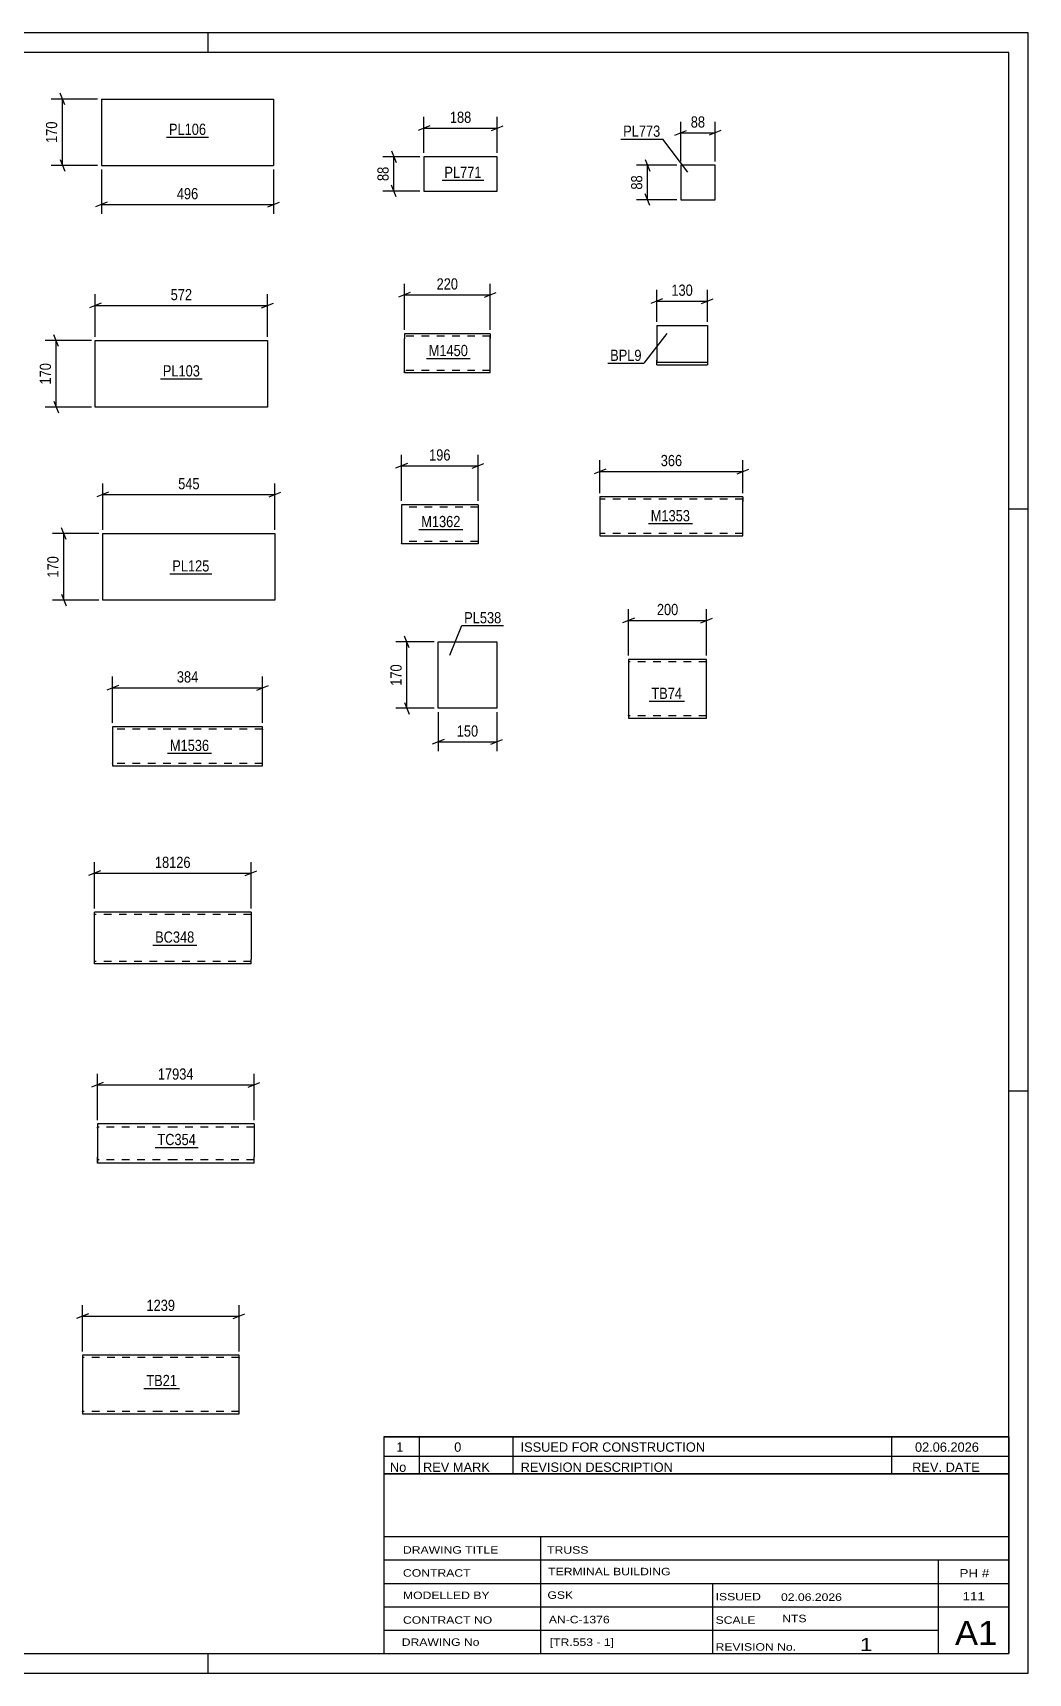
# Model space of a CAD drawing. Header units: millimetres. Extents: x 0 to 594, y 0 to 420.
# Drawn here: x 339.1 to 594, y 0 to 420 of the extents above; entities that cross this region are included whole.
import ezdxf

# ---------------------------------------------------------------- set-up
doc = ezdxf.new("R2010")
doc.units = ezdxf.units.MM
doc.linetypes.add('DXK_LINE_DOT2', pattern=[3.9198, 1.9599, -1.9599])
doc.styles.add('Arial Narrow', font='ARIALN.TTF', dxfattribs={"height": 0.2})

# ---------------------------------------------------------------- blocks, each defined once
blk = doc.blocks.new('Unknown-570386143-1134')
at = {"color": 5, "linetype": 'Continuous'}
for p, q in [((594, 420), (0, 420)), ((384, 415), (384, 420)), ((594, 0), (594, 420)), ((589, 415), (5, 415)), ((589, 5), (589, 415)), ((594, 298), (589, 298)), ((594, 149), (589, 149)), ((5, 5), (589, 5)), ((384, 0), (384, 5)), ((0, 0), (594, 0))]:
    blk.add_line(p, q, dxfattribs=at)
blk = doc.blocks.new('Part-570386143-1312 - 1296')
at = {"color": 2, "linetype": 'Continuous'}
for p, q in [((505, 386.07), (505, 377.27)), ((513.8, 386.07), (505, 386.07)), ((513.8, 377.27), (513.8, 386.07)), ((505, 377.27), (513.8, 377.27))]:
    blk.add_line(p, q, dxfattribs=at)
blk = doc.blocks.new('Part-570386143-1485 - 1469')
at = {"color": 2, "linetype": 'Continuous'}
for p, q in [((439.23, 388.28), (439.23, 379.48)), ((458.03, 388.28), (439.23, 388.28)), ((458.03, 379.48), (458.03, 388.28)), ((439.23, 379.48), (458.03, 379.48))]:
    blk.add_line(p, q, dxfattribs=at)
blk = doc.blocks.new('Part-570386143-1560 - 1544')
at = {"color": 2, "linetype": 'Continuous'}
for p, q in [((434.23, 342.92), (434.23, 341.72)), ((456.24, 342.92), (434.23, 342.92)), ((434.23, 333.66), (434.23, 341.72)), ((456.24, 342.92), (456.24, 342.83)), ((456.24, 342.83), (456.24, 341.72)), ((456.24, 332.92), (456.24, 341.72)), ((434.23, 333.01), (434.23, 333.66)), ((434.23, 332.92), (434.23, 333.01)), ((456.24, 332.92), (434.23, 332.92))]:
    blk.add_line(p, q, dxfattribs=at)
at = {"color": 7, "linetype": 'DXK_LINE_DOT2'}
for p, q in [((456.24, 342.32), (434.23, 342.32)), ((456.24, 342.92), (456.24, 342.92)), ((456.24, 341.72), (456.24, 342.57)), ((434.23, 333.66), (434.23, 333.28)), ((434.23, 333.52), (434.23, 333.57)), ((456.24, 333.52), (434.23, 333.52)), ((434.23, 332.92), (434.23, 332.92)), ((456.24, 333.52), (456.24, 333.57))]:
    blk.add_line(p, q, dxfattribs=at)
blk = doc.blocks.new('Part-570386143-1361 - 1345')
at = {"color": 2, "linetype": 'Continuous'}
for p, q in [((397.91, 242.31), (359.51, 242.31)), ((359.51, 242.31), (359.51, 232.4)), ((397.91, 233.51), (397.91, 242.31)), ((359.51, 232.4), (359.51, 232.31)), ((359.51, 232.31), (397.91, 232.31)), ((397.91, 232.31), (397.91, 233.51))]:
    blk.add_line(p, q, dxfattribs=at)
at = {"color": 7, "linetype": 'DXK_LINE_DOT2'}
for p, q in [((397.91, 241.71), (359.51, 241.71)), ((397.91, 241.71), (397.91, 241.67)), ((397.91, 241.67), (397.91, 241.71)), ((397.91, 241.57), (397.91, 241.67)), ((397.91, 241.67), (397.91, 241.57)), ((359.51, 232.91), (359.51, 232.96)), ((397.91, 232.91), (359.51, 232.91)), ((397.91, 232.96), (397.91, 233.28)), ((397.91, 232.91), (397.91, 232.96))]:
    blk.add_line(p, q, dxfattribs=at)
blk = doc.blocks.new('Part-570386143-1453 - 1437')
at = {"color": 2, "linetype": 'Continuous'}
for p, q in [((498.86, 345.03), (498.86, 335.63)), ((498.86, 345.03), (511.86, 345.03)), ((511.86, 345.03), (511.86, 344.99)), ((511.86, 344.99), (511.86, 335.63)), ((498.86, 335.63), (511.86, 335.63)), ((498.86, 335.08), (498.86, 335.63)), ((498.86, 335.08), (498.86, 335.03)), ((498.86, 335.03), (511.86, 335.03)), ((511.86, 335.63), (511.86, 335.59)), ((511.86, 335.59), (511.86, 335.08)), ((511.86, 335.03), (511.86, 335.08))]:
    blk.add_line(p, q, dxfattribs=at)
at = {"color": 7, "linetype": 'DXK_LINE_DOT2'}
for p, q in [((498.86, 335.03), (498.86, 336.16)), ((511.86, 335.63), (511.86, 335.03))]:
    blk.add_line(p, q, dxfattribs=at)
blk = doc.blocks.new('Part-570386143-2987 - 2971')
at = {"color": 2, "linetype": 'Continuous'}
for p, q in [((371.8, 81.4), (351.8, 81.4)), ((351.8, 81.4), (351.8, 66.49)), ((391.9, 81.4), (371.9, 81.4)), ((391.9, 67.6), (391.9, 81.4)), ((391.9, 66.4), (391.9, 67.6)), ((351.8, 66.49), (351.8, 66.4)), ((351.8, 66.4), (371.8, 66.4)), ((371.9, 66.4), (391.9, 66.4))]:
    blk.add_line(p, q, dxfattribs=at)
at = {"color": 7, "linetype": 'DXK_LINE_DOT2'}
for p, q in [((371.8, 80.8), (351.8, 80.8)), ((391.9, 80.8), (371.9, 80.8)), ((391.9, 80.8), (391.9, 80.76)), ((391.9, 80.76), (391.9, 80.8)), ((391.9, 80.66), (391.9, 80.76)), ((391.9, 80.76), (391.9, 80.66)), ((391.9, 67.05), (391.9, 67.37)), ((351.8, 67), (351.8, 67.05)), ((371.8, 67), (351.8, 67)), ((391.9, 67), (371.9, 67)), ((391.9, 67), (391.9, 67.05))]:
    blk.add_line(p, q, dxfattribs=at)
blk = doc.blocks.new('Part-570386143-2952 - 2936')
at = {"color": 2, "linetype": 'Continuous'}
for p, q in [((355.63, 140.62), (355.63, 140.62)), ((375.63, 140.62), (355.63, 140.62)), ((355.63, 140.62), (355.63, 139.02)), ((355.63, 139.02), (355.63, 132.22)), ((395.73, 140.62), (375.73, 140.62)), ((395.73, 140.62), (395.73, 132.22)), ((355.63, 131.09), (355.63, 132.22)), ((355.63, 130.62), (355.63, 131.09)), ((355.63, 130.62), (355.63, 130.62)), ((375.63, 130.62), (355.63, 130.62)), ((395.73, 130.62), (375.73, 130.62)), ((395.73, 130.62), (395.73, 132.22))]:
    blk.add_line(p, q, dxfattribs=at)
at = {"color": 7, "linetype": 'DXK_LINE_DOT2'}
for p, q in [((355.63, 140.62), (355.63, 130.62)), ((355.63, 140.62), (355.63, 140.62)), ((375.63, 139.82), (355.63, 139.82)), ((355.63, 139.76), (355.63, 139.82)), ((355.63, 139.58), (355.63, 139.63)), ((395.73, 139.82), (375.73, 139.82)), ((355.63, 131.61), (355.63, 132.22)), ((375.63, 131.42), (355.63, 131.42)), ((355.63, 130.62), (355.63, 130.62)), ((395.73, 131.42), (375.73, 131.42)), ((395.73, 131.48), (395.73, 131.91)), ((395.73, 131.42), (395.73, 131.48))]:
    blk.add_line(p, q, dxfattribs=at)
blk = doc.blocks.new('Part-570386143-2919 - 2901')
at = {"color": 2, "linetype": 'Continuous'}
for p, q in [((374.87, 194.83), (354.87, 194.83)), ((354.87, 181.72), (354.87, 194.83)), ((394.97, 194.83), (374.97, 194.83)), ((394.97, 194.83), (394.97, 182.83)), ((354.87, 181.63), (354.87, 181.72)), ((374.87, 181.63), (354.87, 181.63)), ((394.97, 181.63), (374.97, 181.63)), ((394.97, 181.63), (394.97, 182.83))]:
    blk.add_line(p, q, dxfattribs=at)
at = {"color": 7, "linetype": 'DXK_LINE_DOT2'}
for p, q in [((374.87, 194.23), (354.87, 194.23)), ((394.97, 194.23), (374.97, 194.23)), ((394.97, 194.23), (394.97, 194.18)), ((394.97, 194.18), (394.97, 194.23)), ((394.97, 194.09), (394.97, 194.18)), ((394.97, 194.18), (394.97, 194.09)), ((354.87, 182.23), (354.87, 182.27)), ((374.87, 182.23), (354.87, 182.23)), ((394.97, 182.23), (374.97, 182.23)), ((394.97, 182.27), (394.97, 182.6)), ((394.97, 182.23), (394.97, 182.27))]:
    blk.add_line(p, q, dxfattribs=at)
blk = doc.blocks.new('Part-570386143-2421 - 2405')
at = {"color": 2, "linetype": 'Continuous'}
for p, q in [((355.08, 324.19), (355.08, 341.19)), ((355.08, 341.19), (377.08, 341.19)), ((377.18, 341.19), (399.18, 341.19)), ((399.18, 341.19), (399.18, 324.19)), ((377.08, 324.19), (355.08, 324.19)), ((399.18, 324.19), (377.18, 324.19))]:
    blk.add_line(p, q, dxfattribs=at)
blk = doc.blocks.new('Part-570386143-2377 - 2361')
at = {"color": 2, "linetype": 'Continuous'}
for p, q in [((356.66, 403.04), (356.66, 386.04)), ((356.66, 403.04), (378.66, 403.04)), ((378.76, 403.04), (400.76, 403.04)), ((400.76, 403.04), (400.76, 386.04)), ((356.66, 386.04), (378.66, 386.04)), ((378.76, 386.04), (400.76, 386.04))]:
    blk.add_line(p, q, dxfattribs=at)
blk = doc.blocks.new('Part-570386143-2059 - 2043')
at = {"color": 2, "linetype": 'Continuous'}
for p, q in [((357, 274.77), (357, 291.77)), ((357, 291.77), (379, 291.77)), ((379.1, 291.77), (401.1, 291.77)), ((401.1, 291.77), (401.1, 274.77)), ((379, 274.77), (357, 274.77)), ((401.1, 274.77), (379.1, 274.77))]:
    blk.add_line(p, q, dxfattribs=at)
blk = doc.blocks.new('Part-570386143-2027 - 2010')
at = {"color": 2, "linetype": 'Continuous'}
for p, q in [((511.64, 259.56), (491.64, 259.56)), ((491.64, 259.56), (491.64, 244.65)), ((511.64, 245.76), (511.64, 259.56)), ((491.64, 244.65), (491.64, 244.56)), ((491.64, 244.56), (511.64, 244.56)), ((511.64, 244.56), (511.64, 245.76))]:
    blk.add_line(p, q, dxfattribs=at)
at = {"color": 7, "linetype": 'DXK_LINE_DOT2'}
for p, q in [((511.64, 258.96), (491.64, 258.96)), ((511.64, 258.91), (511.64, 258.82)), ((491.64, 245.16), (491.64, 245.2)), ((511.64, 245.16), (491.64, 245.16)), ((511.64, 245.2), (511.64, 245.53)), ((511.64, 245.16), (511.64, 245.2))]:
    blk.add_line(p, q, dxfattribs=at)
blk = doc.blocks.new('Part-570386143-1983 - 1967')
at = {"color": 2, "linetype": 'Continuous'}
for p, q in [((442.89, 247.06), (442.89, 264.06)), ((442.89, 264.06), (457.89, 264.06)), ((457.89, 264.06), (457.89, 247.06)), ((457.89, 247.06), (442.89, 247.06))]:
    blk.add_line(p, q, dxfattribs=at)
blk = doc.blocks.new('Part-570386143-1826 - 1810')
at = {"color": 2, "linetype": 'Continuous'}
for p, q in [((520.94, 301.17), (484.33, 301.17)), ((484.33, 301.17), (484.33, 291.26)), ((520.94, 301.17), (520.94, 301.07)), ((520.94, 301.07), (520.94, 299.97)), ((520.94, 292.37), (520.94, 299.97)), ((484.33, 291.26), (484.33, 291.17)), ((484.33, 291.17), (520.94, 291.17)), ((520.94, 291.17), (520.94, 292.37))]:
    blk.add_line(p, q, dxfattribs=at)
at = {"color": 7, "linetype": 'DXK_LINE_DOT2'}
for p, q in [((520.94, 300.57), (484.33, 300.57)), ((520.94, 299.97), (520.94, 300.81)), ((484.33, 291.77), (484.33, 291.81)), ((520.94, 291.77), (484.33, 291.77)), ((520.94, 291.81), (520.94, 292.14)), ((520.94, 291.77), (520.94, 291.81))]:
    blk.add_line(p, q, dxfattribs=at)
blk = doc.blocks.new('Part-570386143-1592 - 1576')
at = {"color": 2, "linetype": 'Continuous'}
for p, q in [((453.12, 299.13), (433.5, 299.13)), ((433.5, 299.13), (433.5, 289.22)), ((453.12, 299.13), (453.12, 289.13)), ((433.5, 289.13), (433.5, 289.22)), ((453.12, 289.13), (433.5, 289.13))]:
    blk.add_line(p, q, dxfattribs=at)
at = {"color": 7, "linetype": 'DXK_LINE_DOT2'}
for p, q in [((453.12, 298.53), (433.5, 298.53)), ((433.5, 289.73), (433.5, 289.77)), ((453.12, 289.73), (433.5, 289.73)), ((453.12, 289.73), (453.12, 289.77))]:
    blk.add_line(p, q, dxfattribs=at)
blk = doc.blocks.new('StraightDimension-570386143-1330 - 1296')
at = {"color": 7, "linetype": 'Continuous'}
for p, q in [((503.5, 393.79), (506.5, 394.99)), ((505, 387.07), (505, 397.24)), ((515.3, 394.99), (512.3, 393.79)), ((513.8, 387.07), (513.8, 397.24)), ((505, 394.39), (513.8, 394.39))]:
    blk.add_line(p, q, dxfattribs=at)
at = {"color": 0}
blk.add_wipeout([(511.83, 395.14), (511.83, 399.34), (506.98, 399.34), (506.98, 395.14)], dxfattribs=at)
at = {"color": 3, "style": 'Arial Narrow'}
blk.add_text('88', height=2.863, dxfattribs=at).set_placement((507.58, 395.74))
blk = doc.blocks.new('StraightDimension-570386143-1314 - 1296')
at = {"color": 7, "linetype": 'Continuous'}
for p, q in [((495.92, 387.57), (497.12, 384.57)), ((504, 386.07), (493.67, 386.07)), ((496.52, 377.27), (496.52, 386.07)), ((497.12, 375.77), (495.92, 378.77)), ((504, 377.27), (493.67, 377.27))]:
    blk.add_line(p, q, dxfattribs=at)
at = {"color": 0}
blk.add_wipeout([(495.77, 384.1), (491.57, 384.1), (491.57, 379.25), (495.77, 379.25)], dxfattribs=at)
at = {"color": 3, "style": 'Arial Narrow'}
blk.add_text('88', height=2.863, rotation=90.0002, dxfattribs=at).set_placement((495.17, 379.85))
blk = doc.blocks.new('StraightDimension-570386143-1487 - 1469')
at = {"color": 7, "linetype": 'Continuous'}
for p, q in [((440.73, 396.2), (437.73, 395)), ((439.23, 389.28), (439.23, 398.45)), ((439.23, 395.6), (458.03, 395.6)), ((456.53, 395), (459.53, 396.2)), ((458.03, 389.28), (458.03, 398.45))]:
    blk.add_line(p, q, dxfattribs=at)
at = {"color": 0}
blk.add_wipeout([(451.97, 396.35), (451.97, 400.55), (445.29, 400.55), (445.29, 396.35)], dxfattribs=at)
at = {"color": 3, "style": 'Arial Narrow'}
blk.add_text('188', height=2.863, dxfattribs=at).set_placement((445.89, 396.95))
blk = doc.blocks.new('StraightDimension-570386143-1498 - 1469')
at = {"color": 7, "linetype": 'Continuous'}
for p, q in [((438.23, 388.28), (428.7, 388.28)), ((430.95, 389.78), (432.15, 386.78)), ((431.55, 379.48), (431.55, 388.28)), ((438.23, 379.48), (428.7, 379.48)), ((432.15, 377.98), (430.95, 380.98))]:
    blk.add_line(p, q, dxfattribs=at)
at = {"color": 0}
blk.add_wipeout([(430.8, 386.3), (426.6, 386.3), (426.6, 381.45), (430.8, 381.45)], dxfattribs=at)
at = {"color": 3, "style": 'Arial Narrow'}
blk.add_text('88', height=2.863, rotation=90.0002, dxfattribs=at).set_placement((430.2, 382.05))
blk = doc.blocks.new('StraightDimension-570386143-1562 - 1544')
at = {"color": 7, "linetype": 'Continuous'}
for p, q in [((435.73, 353.52), (432.73, 352.32)), ((434.23, 343.92), (434.23, 355.77)), ((434.23, 352.92), (456.24, 352.92)), ((454.74, 352.32), (457.74, 353.52)), ((456.24, 343.92), (456.24, 355.77))]:
    blk.add_line(p, q, dxfattribs=at)
at = {"color": 0}
blk.add_wipeout([(448.58, 353.67), (448.58, 357.87), (441.89, 357.87), (441.89, 353.67)], dxfattribs=at)
at = {"color": 3, "style": 'Arial Narrow'}
blk.add_text('220', height=2.863, dxfattribs=at).set_placement((442.49, 354.27))
blk = doc.blocks.new('StraightDimension-570386143-1363 - 1345')
at = {"color": 7, "linetype": 'Continuous'}
for p, q in [((361.01, 252.91), (358.01, 251.71)), ((359.51, 243.31), (359.51, 255.16)), ((359.51, 252.31), (397.91, 252.31)), ((396.41, 251.71), (399.41, 252.91)), ((397.91, 243.31), (397.91, 255.16))]:
    blk.add_line(p, q, dxfattribs=at)
at = {"color": 0}
blk.add_wipeout([(382.05, 253.06), (382.05, 257.26), (375.37, 257.26), (375.37, 253.06)], dxfattribs=at)
at = {"color": 3, "style": 'Arial Narrow'}
blk.add_text('384', height=2.863, dxfattribs=at).set_placement((375.97, 253.66))
blk = doc.blocks.new('StraightDimension-570386143-1455 - 1437')
at = {"color": 7, "linetype": 'Continuous'}
for p, q in [((498.86, 346.03), (498.86, 354.17)), ((511.86, 346.03), (511.86, 354.17)), ((500.36, 351.92), (497.36, 350.72)), ((498.86, 351.32), (511.86, 351.32)), ((510.36, 350.72), (513.36, 351.92))]:
    blk.add_line(p, q, dxfattribs=at)
at = {"color": 0}
blk.add_wipeout([(508.71, 352.07), (508.71, 356.27), (502.02, 356.27), (502.02, 352.07)], dxfattribs=at)
at = {"color": 3, "style": 'Arial Narrow'}
blk.add_text('130', height=2.863, dxfattribs=at).set_placement((502.62, 352.67))
blk = doc.blocks.new('StraightDimension-570386143-2990 - 2971')
at = {"color": 7, "linetype": 'Continuous'}
for p, q in [((351.8, 82.4), (351.8, 94.25)), ((391.9, 82.4), (391.9, 94.25)), ((353.3, 92), (350.3, 90.8)), ((351.8, 91.4), (391.9, 91.4)), ((390.4, 90.8), (393.4, 92))]:
    blk.add_line(p, q, dxfattribs=at)
at = {"color": 0}
blk.add_wipeout([(376.11, 92.15), (376.11, 96.35), (367.59, 96.35), (367.59, 92.15)], dxfattribs=at)
at = {"color": 3, "style": 'Arial Narrow'}
blk.add_text('1239', height=2.863, dxfattribs=at).set_placement((368.19, 92.75))
blk = doc.blocks.new('StraightDimension-570386143-2957 - 2936')
at = {"color": 7, "linetype": 'Continuous'}
for p, q in [((357.13, 151.22), (354.13, 150.02)), ((355.63, 141.62), (355.63, 153.47)), ((394.23, 150.02), (397.23, 151.22)), ((395.73, 141.62), (395.73, 153.47)), ((355.63, 150.62), (395.73, 150.62))]:
    blk.add_line(p, q, dxfattribs=at)
at = {"color": 0}
blk.add_wipeout([(380.85, 151.37), (380.85, 155.57), (370.51, 155.57), (370.51, 151.37)], dxfattribs=at)
at = {"color": 3, "style": 'Arial Narrow'}
blk.add_text('17934', height=2.863, dxfattribs=at).set_placement((371.11, 151.97))
blk = doc.blocks.new('StraightDimension-570386143-2922 - 2901')
at = {"color": 7, "linetype": 'Continuous'}
for p, q in [((354.87, 195.83), (354.87, 207.68)), ((394.97, 195.83), (394.97, 207.68)), ((356.37, 205.43), (353.37, 204.23)), ((354.87, 204.83), (394.97, 204.83)), ((393.47, 204.23), (396.47, 205.43))]:
    blk.add_line(p, q, dxfattribs=at)
at = {"color": 0}
blk.add_wipeout([(380.09, 205.58), (380.09, 209.78), (369.75, 209.78), (369.75, 205.58)], dxfattribs=at)
at = {"color": 3, "style": 'Arial Narrow'}
blk.add_text('18126', height=2.863, dxfattribs=at).set_placement((370.35, 206.18))
blk = doc.blocks.new('StraightDimension-570386143-2424 - 2405')
at = {"color": 7, "linetype": 'Continuous'}
for p, q in [((354.08, 341.19), (342.23, 341.19)), ((345.68, 339.69), (344.48, 342.69)), ((345.08, 324.19), (345.08, 341.19)), ((354.08, 324.19), (342.23, 324.19)), ((344.48, 325.69), (345.68, 322.69))]:
    blk.add_line(p, q, dxfattribs=at)
at = {"color": 0}
blk.add_wipeout([(344.33, 336.03), (340.13, 336.03), (340.13, 329.35), (344.33, 329.35)], dxfattribs=at)
at = {"color": 3, "style": 'Arial Narrow'}
blk.add_text('170', height=2.863, rotation=90.0002, dxfattribs=at).set_placement((343.73, 329.95))
blk = doc.blocks.new('StraightDimension-570386143-21404 - 2405')
at = {"color": 7, "linetype": 'Continuous'}
for p, q in [((355.08, 342.19), (355.08, 353.04)), ((399.18, 342.19), (399.18, 353.04)), ((356.58, 350.79), (353.58, 349.59)), ((355.08, 350.19), (399.18, 350.19)), ((397.68, 349.59), (400.68, 350.79))]:
    blk.add_line(p, q, dxfattribs=at)
at = {"color": 0}
blk.add_wipeout([(380.47, 350.94), (380.47, 355.14), (373.78, 355.14), (373.78, 350.94)], dxfattribs=at)
at = {"color": 3, "style": 'Arial Narrow'}
blk.add_text('572', height=2.863, dxfattribs=at).set_placement((374.38, 351.54))
blk = doc.blocks.new('StraightDimension-570386143-2380 - 2361')
at = {"color": 7, "linetype": 'Continuous'}
for p, q in [((356.66, 385.04), (356.66, 373.64)), ((400.76, 385.04), (400.76, 373.64)), ((358.16, 376.64), (355.16, 375.44)), ((356.66, 376.04), (400.76, 376.04)), ((399.26, 375.44), (402.26, 376.64))]:
    blk.add_line(p, q, dxfattribs=at)
at = {"color": 0}
blk.add_wipeout([(382.05, 376.79), (382.05, 380.99), (375.36, 380.99), (375.36, 376.79)], dxfattribs=at)
at = {"color": 3, "style": 'Arial Narrow'}
blk.add_text('496', height=2.863, dxfattribs=at).set_placement((375.96, 377.39))
blk = doc.blocks.new('StraightDimension-570386143-2391 - 2361')
at = {"color": 7, "linetype": 'Continuous'}
for p, q in [((347.26, 401.54), (346.06, 404.54)), ((355.66, 403.04), (343.81, 403.04)), ((346.66, 386.04), (346.66, 403.04)), ((346.06, 387.54), (347.26, 384.54)), ((355.66, 386.04), (343.81, 386.04))]:
    blk.add_line(p, q, dxfattribs=at)
at = {"color": 0}
blk.add_wipeout([(345.91, 397.89), (341.71, 397.89), (341.71, 391.2), (345.91, 391.2)], dxfattribs=at)
at = {"color": 3, "style": 'Arial Narrow'}
blk.add_text('170', height=2.863, rotation=90.0002, dxfattribs=at).set_placement((345.31, 391.8))
blk = doc.blocks.new('StraightDimension-570386143-2062 - 2043')
at = {"color": 7, "linetype": 'Continuous'}
for p, q in [((356, 291.77), (344.15, 291.77)), ((347.6, 290.27), (346.4, 293.27)), ((347, 274.77), (347, 291.77)), ((356, 274.77), (344.15, 274.77)), ((346.4, 276.27), (347.6, 273.27))]:
    blk.add_line(p, q, dxfattribs=at)
at = {"color": 0}
blk.add_wipeout([(346.25, 286.61), (342.05, 286.61), (342.05, 279.92), (346.25, 279.92)], dxfattribs=at)
at = {"color": 3, "style": 'Arial Narrow'}
blk.add_text('170', height=2.863, rotation=90.0002, dxfattribs=at).set_placement((345.65, 280.52))
blk = doc.blocks.new('StraightDimension-570386143-2073 - 2043')
at = {"color": 7, "linetype": 'Continuous'}
for p, q in [((357, 292.77), (357, 304.62)), ((401.1, 292.77), (401.1, 304.62)), ((358.5, 302.37), (355.5, 301.17)), ((357, 301.77), (401.1, 301.77)), ((399.6, 301.17), (402.6, 302.37))]:
    blk.add_line(p, q, dxfattribs=at)
at = {"color": 0}
blk.add_wipeout([(382.39, 302.52), (382.39, 306.72), (375.71, 306.72), (375.71, 302.52)], dxfattribs=at)
at = {"color": 3, "style": 'Arial Narrow'}
blk.add_text('545', height=2.863, dxfattribs=at).set_placement((376.31, 303.12))
blk = doc.blocks.new('StraightDimension-570386143-2029 - 2010')
at = {"color": 7, "linetype": 'Continuous'}
for p, q in [((493.14, 270.16), (490.14, 268.96)), ((491.64, 260.56), (491.64, 272.41)), ((491.64, 269.56), (511.64, 269.56)), ((510.14, 268.96), (513.14, 270.16)), ((511.64, 260.56), (511.64, 272.41))]:
    blk.add_line(p, q, dxfattribs=at)
at = {"color": 0}
blk.add_wipeout([(504.99, 270.31), (504.99, 274.51), (498.3, 274.51), (498.3, 270.31)], dxfattribs=at)
at = {"color": 3, "style": 'Arial Narrow'}
blk.add_text('200', height=2.863, dxfattribs=at).set_placement((498.9, 270.91))
blk = doc.blocks.new('StraightDimension-570386143-1985 - 1967')
at = {"color": 7, "linetype": 'Continuous'}
for p, q in [((435.49, 262.56), (434.29, 265.56)), ((441.89, 264.06), (432.04, 264.06)), ((434.89, 247.06), (434.89, 264.06)), ((434.29, 248.56), (435.49, 245.56)), ((441.89, 247.06), (432.04, 247.06))]:
    blk.add_line(p, q, dxfattribs=at)
at = {"color": 0}
blk.add_wipeout([(434.14, 258.9), (429.94, 258.9), (429.94, 252.22), (434.14, 252.22)], dxfattribs=at)
at = {"color": 3, "style": 'Arial Narrow'}
blk.add_text('170', height=2.863, rotation=90.0002, dxfattribs=at).set_placement((433.54, 252.82))
blk = doc.blocks.new('StraightDimension-570386143-1996 - 1967')
at = {"color": 7, "linetype": 'Continuous'}
for p, q in [((442.89, 246.06), (442.89, 236.05)), ((457.89, 246.06), (457.89, 236.05)), ((444.39, 239.05), (441.39, 237.85)), ((442.89, 238.45), (457.89, 238.45)), ((456.39, 237.85), (459.39, 239.05))]:
    blk.add_line(p, q, dxfattribs=at)
at = {"color": 0}
blk.add_wipeout([(453.73, 239.2), (453.73, 243.4), (447.05, 243.4), (447.05, 239.2)], dxfattribs=at)
at = {"color": 3, "style": 'Arial Narrow'}
blk.add_text('150', height=2.863, dxfattribs=at).set_placement((447.65, 239.8))
blk = doc.blocks.new('StraightDimension-570386143-1828 - 1810')
at = {"color": 7, "linetype": 'Continuous'}
for p, q in [((485.83, 308.3), (482.83, 307.1)), ((484.33, 302.17), (484.33, 310.55)), ((484.33, 307.7), (520.94, 307.7)), ((519.44, 307.1), (522.44, 308.3)), ((520.94, 302.17), (520.94, 310.55))]:
    blk.add_line(p, q, dxfattribs=at)
at = {"color": 0}
blk.add_wipeout([(505.98, 308.45), (505.98, 312.65), (499.29, 312.65), (499.29, 308.45)], dxfattribs=at)
at = {"color": 3, "style": 'Arial Narrow'}
blk.add_text('366', height=2.863, dxfattribs=at).set_placement((499.89, 309.05))
blk = doc.blocks.new('StraightDimension-570386143-1594 - 1576')
at = {"color": 7, "linetype": 'Continuous'}
for p, q in [((433.5, 300.13), (433.5, 311.98)), ((453.12, 300.13), (453.12, 311.98)), ((435, 309.73), (432, 308.53)), ((433.5, 309.13), (453.12, 309.13)), ((451.62, 308.53), (454.62, 309.73))]:
    blk.add_line(p, q, dxfattribs=at)
at = {"color": 0}
blk.add_wipeout([(446.65, 309.88), (446.65, 314.08), (439.97, 314.08), (439.97, 309.88)], dxfattribs=at)
at = {"color": 3, "style": 'Arial Narrow'}
blk.add_text('196', height=2.863, dxfattribs=at).set_placement((440.57, 310.48))
blk = doc.blocks.new('Mark-570386143-1308 - 1296')
at = {"color": 0}
blk.add_wipeout([(499.79, 393.39), (499.79, 396.39), (490.28, 396.39), (490.28, 393.39)], dxfattribs=at)
blk.add_wipeout([(499.79, 393.39), (499.79, 396.39), (490.28, 396.39), (490.28, 393.39)], dxfattribs=at)
at = {"color": 30, "linetype": 'Continuous'}
for p in [(489.68, 392.79), (506.79, 384.28)]:
    blk.add_line(p, (500.39, 392.79), dxfattribs=at)
at = {"color": 3, "style": 'Arial Narrow'}
blk.add_text('PL773', height=2.863, dxfattribs=at).set_placement((490.28, 393.39))
blk = doc.blocks.new('Mark-570386143-1481 - 1469')
at = {"color": 0}
blk.add_wipeout([(453.99, 382.85), (453.99, 385.85), (444.49, 385.85), (444.49, 382.85)], dxfattribs=at)
blk.add_wipeout([(453.99, 382.85), (453.99, 385.85), (444.49, 385.85), (444.49, 382.85)], dxfattribs=at)
at = {"color": 30, "linetype": 'Continuous'}
blk.add_line((443.89, 382.25), (454.59, 382.25), dxfattribs=at)
at = {"color": 3, "style": 'Arial Narrow'}
blk.add_text('PL771', height=2.863, dxfattribs=at).set_placement((444.49, 382.85))
blk = doc.blocks.new('Unknown-570386143-21439')
at = {"color": 7, "linetype": 'Continuous'}
for p, q in [((429, 60.55), (589, 60.55)), ((589, 60.55), (429, 60.55)), ((429, 60.55), (429, 55.55)), ((438, 60.55), (438, 55.55)), ((462, 60.55), (462, 55.55)), ((559, 60.55), (559, 55.55)), ((589, 60.55), (589, 55.55)), ((429, 55.55), (589, 55.55)), ((429, 55.55), (429, 51.05)), ((429, 55.55), (589, 55.55)), ((438, 55.55), (438, 51.05)), ((462, 55.55), (462, 51.05)), ((559, 55.55), (559, 51.05)), ((589, 55.55), (589, 51.05)), ((589, 51.05), (429, 51.05))]:
    blk.add_line(p, q, dxfattribs=at)
at = {"color": 7, "linetype": 'Continuous', "style": 'Arial Narrow'}
for s, height, width, p in [('1', 2.39, 1.196471, (432.16, 56.7)), ('0', 2.39, 1.196471, (447, 56.7)), ('ISSUED FOR CONSTRUCTION', 2.3861, 1.196471, (464, 56.7)), ('02.06.2026', 2.386, 1.196471, (565, 56.7)), ('No', 2.386, 1.2, (430.54, 51.55)), ('REV MARK', 2.386, 1.2, (439, 51.55)), ('REVISION DESCRIPTION', 2.3861, 1.2, (464, 51.55)), ('REV. DATE', 2.386, 1.2, (564.28, 51.55))]:
    blk.add_text(s, height=height, dxfattribs=dict(at, width=width)).set_placement(p)
blk = doc.blocks.new('Unknown-570386143-21438')
at = {"color": 7, "linetype": 'Continuous'}
for p, q in [((429, 51.05), (429, 5)), ((429, 51.05), (589, 51.05)), ((589, 51), (589, 5)), ((429, 35), (589, 35)), ((469.14, 35), (469.14, 5)), ((429, 29), (589, 29)), ((571, 5.05), (571, 29.05)), ((429, 23), (589, 23)), ((513.14, 23), (513.14, 5)), ((429, 17), (589, 17)), ((429, 11), (571, 11)), ((429, 5), (589, 5))]:
    blk.add_line(p, q, dxfattribs=at)
at = {"color": 7, "style": 'Arial Narrow'}
for s, height, width, p in [('DRAWING TITLE', 1.9089, 1.425378, (433.88, 30.61)), ('TRUSS', 1.909, 1.425378, (470.81, 30.59)), ('CONTRACT', 1.909, 1.425378, (433.88, 24.71)), ('TERMINAL BUILDING', 1.9089, 1.425378, (471.06, 25.07)), ('MODELLED BY', 1.9089, 1.425378, (433.88, 18.98)), ('GSK', 1.909, 1.425378, (470.88, 19.04)), ('ISSUED', 1.909, 1.425378, (513.94, 18.64)), ('02.06.2026', 1.909, 1.425378, (530.69, 18.52)), ('CONTRACT NO', 1.9089, 1.425378, (433.88, 12.66)), ('AN-C-1376', 1.909, 1.425378, (471.23, 12.78)), ('SCALE', 1.909, 1.425378, (513.94, 12.65)), ('A1', 6.204, 1.25, (575.24, 7.2)), ('DRAWING No', 1.909, 1.425378, (433.56, 7)), ('[TR.553 - 1]', 1.9089, 1.425378, (471.46, 6.99)), ('1', 3.34, 1.5, (550.91, 5.68)), ('REVISION No.', 1.9089, 1.425378, (513.94, 5.77))]:
    blk.add_text(s, height=height, dxfattribs=dict(at, width=width)).set_placement(p)
at = {"color": 7, "linetype": 'Continuous', "style": 'Arial Narrow'}
for s, height, width, p in [('PH #', 2.1, 1.42538, (576.4, 24.55)), ('111', 2.1, 1.42538, (577.19, 18.65)), ('NTS', 1.909, 1.425378, (531, 13.05))]:
    blk.add_text(s, height=height, dxfattribs=dict(at, width=width)).set_placement(p)
blk = doc.blocks.new('Mark-570386143-1556 - 1544')
at = {"color": 0}
blk.add_wipeout([(450.52, 337.23), (450.52, 340.23), (440.47, 340.23), (440.47, 337.23)], dxfattribs=at)
blk.add_wipeout([(450.52, 337.23), (450.52, 340.23), (440.47, 340.23), (440.47, 337.23)], dxfattribs=at)
at = {"color": 30, "linetype": 'Continuous'}
blk.add_line((439.87, 336.63), (451.12, 336.63), dxfattribs=at)
at = {"color": 3, "style": 'Arial Narrow'}
blk.add_text('M1450', height=2.863, dxfattribs=at).set_placement((440.47, 337.23))
blk = doc.blocks.new('Mark-570386143-1357 - 1345')
at = {"color": 0}
blk.add_wipeout([(384.24, 236.12), (384.24, 239.12), (374.19, 239.12), (374.19, 236.12)], dxfattribs=at)
blk.add_wipeout([(384.24, 236.12), (384.24, 239.12), (374.19, 239.12), (374.19, 236.12)], dxfattribs=at)
at = {"color": 30, "linetype": 'Continuous'}
blk.add_line((373.59, 235.52), (384.84, 235.52), dxfattribs=at)
at = {"color": 3, "style": 'Arial Narrow'}
blk.add_text('M1536', height=2.863, dxfattribs=at).set_placement((374.19, 236.12))
blk = doc.blocks.new('Mark-570386143-1449 - 1437')
at = {"color": 0}
blk.add_wipeout([(494.98, 336), (494.98, 339), (486.94, 339), (486.94, 336)], dxfattribs=at)
blk.add_wipeout([(494.98, 336), (494.98, 339), (486.94, 339), (486.94, 336)], dxfattribs=at)
at = {"color": 30, "linetype": 'Continuous'}
for p in [(501.49, 343.01), (486.34, 335.4)]:
    blk.add_line(p, (495.58, 335.4), dxfattribs=at)
at = {"color": 3, "style": 'Arial Narrow'}
blk.add_text('BPL9', height=2.863, dxfattribs=at).set_placement((486.94, 336))
blk = doc.blocks.new('Mark-570386143-2983 - 2971')
at = {"color": 0}
blk.add_wipeout([(376.01, 73.5), (376.01, 76.5), (368.15, 76.5), (368.15, 73.5)], dxfattribs=at)
blk.add_wipeout([(376.01, 73.5), (376.01, 76.5), (368.15, 76.5), (368.15, 73.5)], dxfattribs=at)
at = {"color": 30, "linetype": 'Continuous'}
blk.add_line((367.55, 72.9), (376.61, 72.9), dxfattribs=at)
at = {"color": 3, "style": 'Arial Narrow'}
blk.add_text('TB21', height=2.863, dxfattribs=at).set_placement((368.15, 73.5))
blk = doc.blocks.new('Mark-570386143-2948 - 2936')
at = {"color": 0}
blk.add_wipeout([(380.84, 135.22), (380.84, 138.22), (370.98, 138.22), (370.98, 135.22)], dxfattribs=at)
blk.add_wipeout([(380.84, 135.22), (380.84, 138.22), (370.98, 138.22), (370.98, 135.22)], dxfattribs=at)
at = {"color": 30, "linetype": 'Continuous'}
blk.add_line((370.38, 134.62), (381.44, 134.62), dxfattribs=at)
at = {"color": 3, "style": 'Arial Narrow'}
blk.add_text('TC354', height=2.863, dxfattribs=at).set_placement((370.98, 135.22))
blk = doc.blocks.new('Mark-570386143-2915 - 2901')
at = {"color": 0}
blk.add_wipeout([(380.45, 187.04), (380.45, 190.04), (370.4, 190.04), (370.4, 187.04)], dxfattribs=at)
blk.add_wipeout([(380.45, 187.04), (380.45, 190.04), (370.4, 190.04), (370.4, 187.04)], dxfattribs=at)
at = {"color": 30, "linetype": 'Continuous'}
blk.add_line((369.8, 186.44), (381.05, 186.44), dxfattribs=at)
at = {"color": 3, "style": 'Arial Narrow'}
blk.add_text('BC348', height=2.863, dxfattribs=at).set_placement((370.4, 187.04))
blk = doc.blocks.new('Mark-570386143-2417 - 2405')
at = {"color": 0}
blk.add_wipeout([(381.88, 332.02), (381.88, 335.02), (372.38, 335.02), (372.38, 332.02)], dxfattribs=at)
blk.add_wipeout([(381.88, 332.02), (381.88, 335.02), (372.38, 335.02), (372.38, 332.02)], dxfattribs=at)
at = {"color": 30, "linetype": 'Continuous'}
blk.add_line((371.78, 331.42), (382.48, 331.42), dxfattribs=at)
at = {"color": 3, "style": 'Arial Narrow'}
blk.add_text('PL103', height=2.863, dxfattribs=at).set_placement((372.38, 332.02))
blk = doc.blocks.new('Mark-570386143-2373 - 2361')
at = {"color": 0}
blk.add_wipeout([(383.46, 393.87), (383.46, 396.87), (373.95, 396.87), (373.95, 393.87)], dxfattribs=at)
blk.add_wipeout([(383.46, 393.87), (383.46, 396.87), (373.95, 396.87), (373.95, 393.87)], dxfattribs=at)
at = {"color": 30, "linetype": 'Continuous'}
blk.add_line((373.35, 393.27), (384.06, 393.27), dxfattribs=at)
at = {"color": 3, "style": 'Arial Narrow'}
blk.add_text('PL106', height=2.863, dxfattribs=at).set_placement((373.95, 393.87))
blk = doc.blocks.new('Mark-570386143-2055 - 2043')
at = {"color": 0}
blk.add_wipeout([(384.31, 282.08), (384.31, 285.08), (374.8, 285.08), (374.8, 282.08)], dxfattribs=at)
blk.add_wipeout([(384.31, 282.08), (384.31, 285.08), (374.8, 285.08), (374.8, 282.08)], dxfattribs=at)
at = {"color": 30, "linetype": 'Continuous'}
blk.add_line((374.2, 281.48), (384.91, 281.48), dxfattribs=at)
at = {"color": 3, "style": 'Arial Narrow'}
blk.add_text('PL125', height=2.863, dxfattribs=at).set_placement((374.8, 282.08))
blk = doc.blocks.new('Mark-570386143-2023 - 2010')
at = {"color": 0}
blk.add_wipeout([(505.34, 249.45), (505.34, 252.45), (497.49, 252.45), (497.49, 249.45)], dxfattribs=at)
blk.add_wipeout([(505.34, 249.45), (505.34, 252.45), (497.49, 252.45), (497.49, 249.45)], dxfattribs=at)
at = {"color": 30, "linetype": 'Continuous'}
blk.add_line((496.89, 248.85), (505.94, 248.85), dxfattribs=at)
at = {"color": 3, "style": 'Arial Narrow'}
blk.add_text('TB74', height=2.863, dxfattribs=at).set_placement((497.49, 249.45))
blk = doc.blocks.new('Mark-570386143-1979 - 1967')
at = {"color": 0}
blk.add_wipeout([(459.06, 268.81), (459.06, 271.81), (449.56, 271.81), (449.56, 268.81)], dxfattribs=at)
blk.add_wipeout([(459.06, 268.81), (459.06, 271.81), (449.56, 271.81), (449.56, 268.81)], dxfattribs=at)
at = {"color": 30, "linetype": 'Continuous'}
for p, q in [((445.92, 260.63), (448.96, 268.21)), ((448.96, 268.21), (459.66, 268.21))]:
    blk.add_line(p, q, dxfattribs=at)
at = {"color": 3, "style": 'Arial Narrow'}
blk.add_text('PL538', height=2.863, dxfattribs=at).set_placement((449.56, 268.81))
blk = doc.blocks.new('Mark-570386143-1822 - 1810')
at = {"color": 0}
blk.add_wipeout([(507.39, 294.93), (507.39, 297.93), (497.34, 297.93), (497.34, 294.93)], dxfattribs=at)
blk.add_wipeout([(507.39, 294.93), (507.39, 297.93), (497.34, 297.93), (497.34, 294.93)], dxfattribs=at)
at = {"color": 30, "linetype": 'Continuous'}
blk.add_line((496.74, 294.33), (507.99, 294.33), dxfattribs=at)
at = {"color": 3, "style": 'Arial Narrow'}
blk.add_text('M1353', height=2.863, dxfattribs=at).set_placement((497.34, 294.93))
blk = doc.blocks.new('Mark-570386143-1588 - 1576')
at = {"color": 0}
blk.add_wipeout([(448.6, 293.43), (448.6, 296.43), (438.55, 296.43), (438.55, 293.43)], dxfattribs=at)
blk.add_wipeout([(448.6, 293.43), (448.6, 296.43), (438.55, 296.43), (438.55, 293.43)], dxfattribs=at)
at = {"color": 30, "linetype": 'Continuous'}
blk.add_line((437.95, 292.83), (449.2, 292.83), dxfattribs=at)
at = {"color": 3, "style": 'Arial Narrow'}
blk.add_text('M1362', height=2.863, dxfattribs=at).set_placement((438.55, 293.43))

msp = doc.modelspace()

# ---------------------------------------------------------------- block references
for name in ['Unknown-570386143-1134', 'Part-570386143-2377 - 2361', 'Part-570386143-1485 - 1469', 'Part-570386143-1312 - 1296', 'Part-570386143-1453 - 1437', 'Part-570386143-2421 - 2405', 'Part-570386143-1560 - 1544', 'Part-570386143-1592 - 1576', 'Part-570386143-1826 - 1810', 'Part-570386143-2059 - 2043', 'Part-570386143-1983 - 1967', 'Part-570386143-2027 - 2010', 'Part-570386143-1361 - 1345', 'Part-570386143-2919 - 2901', 'Part-570386143-2952 - 2936', 'Part-570386143-2987 - 2971', 'Unknown-570386143-21439', 'Unknown-570386143-21438']:
    msp.add_blockref(name, (0, 0))

# ---------------------------------------------------------------- next in the draw order: block references
for name in ['StraightDimension-570386143-1487 - 1469', 'StraightDimension-570386143-1330 - 1296', 'Mark-570386143-2373 - 2361', 'StraightDimension-570386143-2380 - 2361', 'Mark-570386143-1481 - 1469', 'StraightDimension-570386143-1562 - 1544', 'StraightDimension-570386143-1455 - 1437', 'StraightDimension-570386143-2424 - 2405', 'Mark-570386143-1556 - 1544', 'Mark-570386143-1449 - 1437', 'Mark-570386143-2417 - 2405', 'StraightDimension-570386143-1594 - 1576', 'StraightDimension-570386143-1828 - 1810', 'Mark-570386143-1588 - 1576', 'Mark-570386143-1822 - 1810', 'StraightDimension-570386143-2062 - 2043', 'Mark-570386143-2055 - 2043', 'StraightDimension-570386143-2029 - 2010', 'Mark-570386143-1979 - 1967', 'StraightDimension-570386143-1985 - 1967', 'StraightDimension-570386143-1363 - 1345', 'Mark-570386143-2023 - 2010', 'Mark-570386143-1357 - 1345', 'StraightDimension-570386143-2922 - 2901', 'Mark-570386143-2915 - 2901', 'StraightDimension-570386143-2957 - 2936', 'Mark-570386143-2948 - 2936', 'StraightDimension-570386143-2990 - 2971', 'Mark-570386143-2983 - 2971']:
    msp.add_blockref(name, (0, 0))

# ---------------------------------------------------------------- next in the draw order: block references
for name in ['StraightDimension-570386143-2391 - 2361', 'StraightDimension-570386143-1498 - 1469', 'StraightDimension-570386143-1314 - 1296', 'StraightDimension-570386143-21404 - 2405', 'StraightDimension-570386143-2073 - 2043', 'StraightDimension-570386143-1996 - 1967']:
    msp.add_blockref(name, (0, 0))

# ---------------------------------------------------------------- next in the draw order: block references
msp.add_blockref('Mark-570386143-1308 - 1296', (0, 0))

doc.saveas('drawing.dxf')
